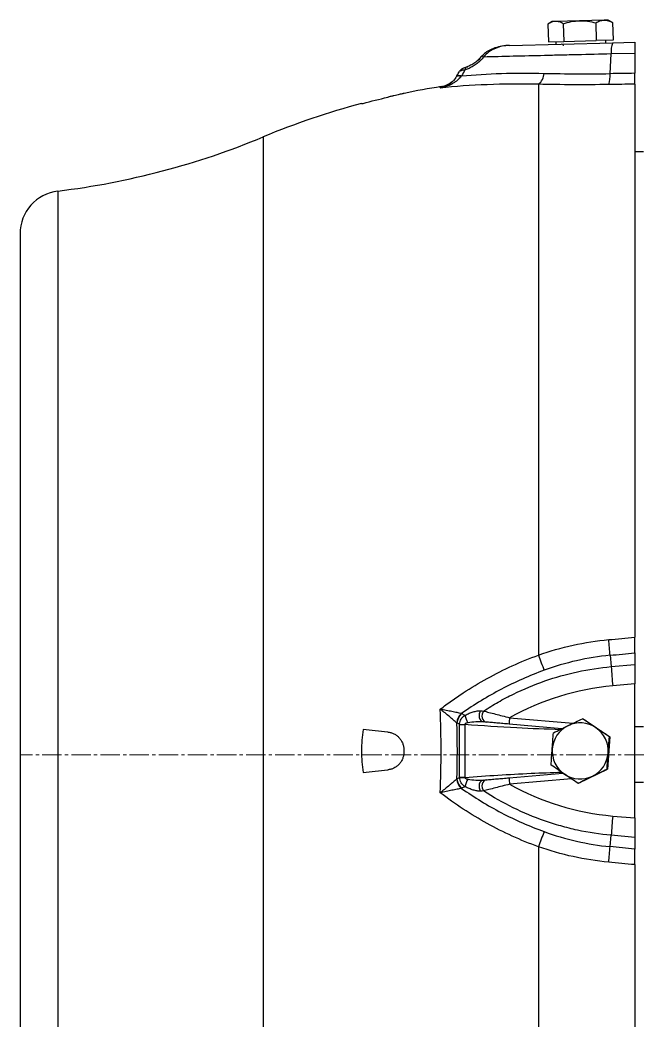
# Model space of a CAD drawing. Header units: millimetres. Extents: x -156567 to -12272, y -164292 to 1094.
# Drawn here: x -156542 to -156398.5, y -164103.2 to -163871.2 of the extents above; entities that cross this region are included whole.
import ezdxf

# ---------------------------------------------------------------- set-up
doc = ezdxf.new("R2010")
doc.units = ezdxf.units.MM
doc.header["$LTSCALE"] = 6
doc.header["$MEASUREMENT"] = 0
doc.linetypes.add('CENTER2', pattern=[1.125, 0.75, -0.125, 0.125, -0.125])
doc.layers.add('centre', color=7, linetype='CENTER2', lineweight=5)

# ---------------------------------------------------------------- blocks, each defined once
blk = doc.blocks.new('WEG W22 SIDE 1')
for p, q in [((-406.03, 170.12), (-407.02, 169.52)), ((-407.02, 169.52), (-406.91, 165.4)), ((-405.24, 170.15), (-406.03, 170.12)), ((-399.7, 170.29), (-405.24, 170.15)), ((-403.44, 169.61), (-403.33, 165.49)), ((-393.99, 170.44), (-399.7, 170.29)), ((-395.94, 169.81), (-395.83, 165.69)), ((-393.04, 170.47), (-393.99, 170.44)), ((-392.02, 169.91), (-393.04, 170.47)), ((-392.02, 169.91), (-392.12, 169.94)), ((-392.02, 169.91), (-391.91, 165.79)), ((-415.91, 164.56), (-391.99, 165.19)), ((-406.91, 165.4), (-403.33, 165.49)), ((-405.21, 165.44), (-405.19, 164.85)), ((-403.33, 165.49), (-395.83, 165.69)), ((-391.91, 165.79), (-395.83, 165.69)), ((-393.6, 165.15), (-393.61, 165.75)), ((-391.99, 165.19), (-386.9, 165.32)), ((-386.9, 165.32), (-386.9, 162.73)), ((-392.6, 158.02), (-392.33, 162.59)), ((-386.9, 162.73), (-392.33, 162.59)), ((-386.9, 162.73), (-386.9, 158.1)), ((-422.33, 162.17), (-423.04, 161.41)), ((-422.29, 162.13), (-422.99, 161.36)), ((-428.14, 157.46), (-428.09, 157.55)), ((-409.21, 155.55), (-409.21, 23.1)), ((-386.9, 155.58), (-386.9, 27.25)), ((-440.4, 153.44), (-440.4, 153.44)), ((-431.97, 154.68), (-431.78, 155.02)), ((-450.22, 151.11), (-449.88, 151.12)), ((-473, 143.35), (-473, -141.62)), ((-384.87, 139.85), (-386.9, 139.85)), ((-520.6, 130.79), (-520.6, -129.06)), ((-529.4, 120.86), (-529.4, -119.14)), ((-386.9, 23.61), (-386.9, 20.92)), ((-392.6, 23.06), (-392.33, 20.44)), ((-392.33, 20.44), (-386.9, 20.92)), ((-386.9, 20.92), (-386.9, 16.42)), ((-386.9, 16.42), (-391.99, 15.96)), ((-386.9, -14.69), (-386.9, 16.42)), ((-427.51, 6.99), (-426.25, 6.99)), ((-427.51, -5.26), (-427.51, 6.99)), ((-426.25, 6.99), (-426.25, -5.26)), ((-403.79, 6.02), (-416, 7.09)), ((-415.91, 8.58), (-401.17, 7.29)), ((-398.98, 8.35), (-398.87, 8.35)), ((-398.87, 8.35), (-392.66, 4.14)), ((-384.87, 6.47), (-386.9, 6.47)), ((-392.66, 4.14), (-393.2, -3.35)), ((-392.77, 4.14), (-392.66, 4.14)), ((-440.4, 1.08), (-440.4, 0.65)), ((-416, -5.36), (-403.54, -4.27)), ((-399.95, -6.62), (-393.2, -3.35)), ((-393.31, -3.35), (-393.2, -3.35)), ((-427.51, -5.26), (-426.25, -5.26)), ((-401.57, -5.6), (-415.91, -6.86)), ((-400.06, -6.62), (-399.95, -6.62)), ((-384.87, -6.47), (-386.9, -6.47)), ((-391.99, -14.23), (-386.9, -14.69)), ((-386.9, -14.69), (-386.9, -19.2)), ((-392.6, -21.34), (-392.33, -18.71)), ((-386.9, -19.2), (-392.33, -18.71)), ((-386.9, -19.2), (-386.9, -21.89)), ((-409.21, -21.37), (-409.21, -155.41)), ((-386.9, -25.52), (-386.9, -155.48))]:
    blk.add_line(p, q)
at = {"flags": 128}
for points in [[(-428.17, 157.41), (-428.12, 157.47), (-428.04, 157.51), (-427.93, 157.54), (-427.81, 157.56), (-427.66, 157.55), (-427.49, 157.53), (-427.29, 157.5), (-427.09, 157.44)], [(-428.11, 157.5), (-428.06, 157.56), (-427.99, 157.6), (-427.88, 157.63), (-427.76, 157.64), (-427.61, 157.63), (-427.44, 157.6), (-427.25, 157.56), (-427.04, 157.5)], [(-440.36, 153.45), (-440.37, 153.45), (-440.37, 153.45), (-440.38, 153.45), (-440.38, 153.44), (-440.39, 153.44), (-440.39, 153.44), (-440.4, 153.44), (-440.4, 153.44)], [(-422.61, 10.19), (-422.82, 9.85), (-422.95, 9.44), (-422.99, 9.01), (-422.94, 8.59), (-422.81, 8.22), (-422.59, 7.91), (-422.32, 7.71), (-422.01, 7.62)], [(-421.91, 10.13), (-422.12, 9.79), (-422.25, 9.39), (-422.3, 8.96), (-422.25, 8.54), (-422.11, 8.16), (-421.9, 7.85), (-421.63, 7.65), (-421.32, 7.56)], [(-422.01, -5.89), (-422.32, -5.98), (-422.59, -6.19), (-422.81, -6.49), (-422.94, -6.87), (-422.99, -7.29), (-422.95, -7.72), (-422.82, -8.12), (-422.61, -8.46)], [(-421.32, -5.83), (-421.63, -5.92), (-421.9, -6.13), (-422.11, -6.43), (-422.25, -6.81), (-422.3, -7.23), (-422.25, -7.66), (-422.12, -8.06), (-421.91, -8.4)]]:
    blk.add_lwpolyline(points, dxfattribs=at)
for centre, radius, start, end in [((-403.78, 164.48), 0.4, 1.5, 91.5), ((-386.54, 163.17), 5.82, 159.6561, 185.6672), ((-423.36, 160.4), 1.03, 43.341, 68.9116), ((-422.7, 161.13), 1.08, 43.3263, 68.1528), ((-425.57, 158.97), 0.673, 122.5865, 188.6716), ((-425.84, 159.12), 0.427, 46.8353, 104.4309), ((-411.51, 158.37), 3.64, 309.1435, 355.5668), ((-401.58, 157.84), 8.98, 344.8102, 1.1139), ((-432.59, 160.15), 5.2, 278.9869, 310.0924), ((-403.71, -22.78), 180, 98.9699, 101.7493), ((-403.71, -22.78), 180, 104.9746, 112.6396), ((-542.29, 309.48), 180, 276.9185, 292.6396), ((-519.4, 120.86), 10, 96.9185, 180), ((-572.2, 9.42), 180.11, 4.343, 5.4997), ((-282.52, 69.2), 134.82, 199.9978, 201.5933), ((-275.63, 26.9), 116.88, 183.1718, 185.3736), ((-424.43, 6.87), 3.77, 134.735, 172.2643), ((-424.39, 6.88), 3.76, 134.9385, 172.8396), ((-425.87, 43.03), 36.02, 267.3896, 269.3897), ((-422.44, 9.66), 3.83, 187.4852, 215.9193), ((-401.71, 6.96), 14.29, 173.4971, 179.5008), ((-399.53, 0.87), 6.5, 55.8456, 115.8646), ((-399.53, 0.86), 6.5, 115.8692, 175.8621), ((-399.54, 0.86), 6.5, 355.8548, 55.8429), ((-399.53, 0.86), 6.5, 175.8548, 235.8429), ((-399.54, 0.86), 6.5, 295.8692, 355.8621), ((-399.53, 0.86), 6.5, 235.8456, 295.8646), ((-424.43, -5.14), 3.77, 187.7357, 225.265), ((-424.39, -5.15), 3.76, 187.1604, 225.0615), ((-425.87, -41.31), 36.02, 90.6103, 92.6104), ((-422.44, -7.93), 3.83, 144.0807, 172.5148), ((-401.71, -5.24), 14.29, 180.4992, 186.5029), ((-275.63, -25.18), 116.88, 174.6264, 176.8282), ((-282.52, -67.47), 134.82, 158.4067, 160.0022), ((-572.2, -7.7), 180.11, 354.5003, 355.657)]:
    blk.add_arc(centre, radius, start, end)
for centre, major_axis, ratio, start_param, end_param in [((-998.32, 22.47), (1578.27, 72.42), 0.073883, 1.169597, 1.173515), ((-998.32, 38.09), (1578.27, 124.3), 0.042716, 5.102916, 5.106834), ((-386.6, -43.98), (60.19, 0), 0.999886, 1.660468, 2.079373), ((-386.6, 45.71), (60.19, 0), 0.999886, 4.203813, 4.622717), ((-998.32, -36.36), (1578.27, -124.3), 0.042716, 1.176352, 1.180269)]:
    blk.add_ellipse(centre, major_axis=major_axis, ratio=ratio, start_param=start_param, end_param=end_param)
for points, knots in [([(-405.24, 170.15), (-405.4, 170.14), (-405.55, 170.12), (-405.85, 170.06), (-406, 170.02), (-406.44, 169.86), (-406.73, 169.7), (-407.02, 169.52)], [0, 0, 0, 0, 0.25, 0.25, 0.5, 0.5, 1, 1, 1, 1]), ([(-403.44, 169.61), (-403.74, 169.78), (-404.04, 169.92), (-404.64, 170.11), (-404.94, 170.15), (-405.24, 170.15)], [0, 0, 0, 0, 0.5, 0.5, 1, 1, 1, 1]), ([(-403.44, 169.61), (-402.83, 169.8), (-402.21, 169.97), (-400.97, 170.2), (-400.34, 170.27), (-399.7, 170.29)], [0, 0, 0, 0, 0.5, 0.5, 1, 1, 1, 1]), ([(-399.7, 170.29), (-399.07, 170.31), (-398.43, 170.27), (-397.17, 170.1), (-396.55, 169.97), (-395.94, 169.81)], [0, 0, 0, 0, 0.5, 0.5, 1, 1, 1, 1]), ([(-395.94, 169.81), (-395.62, 169.99), (-395.3, 170.15), (-394.66, 170.37), (-394.33, 170.43), (-393.99, 170.44)], [0, 0, 0, 0, 0.5, 0.5, 1, 1, 1, 1]), ([(-393.99, 170.44), (-393.83, 170.44), (-393.66, 170.44), (-393.33, 170.39), (-393.16, 170.36), (-392.67, 170.22), (-392.34, 170.08), (-392.02, 169.91)], [0, 0, 0, 0, 0.25, 0.25, 0.5, 0.5, 1, 1, 1, 1]), ([(-415.93, 164.55), (-416.06, 164.55), (-416.79, 164.55), (-418.06, 164.36), (-419.62, 163.92), (-420.92, 163.28), (-421.81, 162.68), (-422.18, 162.23), (-422.27, 162.11)], [0, 0, 0, 0, 0.057022, 0.313639, 0.547256, 0.7523, 0.934996, 1, 1, 1, 1]), ([(-415.91, 164.56), (-416.48, 164.55), (-417.04, 164.49), (-418.14, 164.27), (-418.67, 164.11), (-419.71, 163.68), (-420.22, 163.41), (-421.14, 162.74), (-421.56, 162.34), (-421.91, 161.87)], [0, 0, 0, 0, 0.25, 0.25, 0.5, 0.5, 0.75, 0.75, 1, 1, 1, 1]), ([(-392.33, 162.59), (-394.97, 162.53), (-397.59, 162.46), (-401.47, 162.37), (-402.76, 162.34), (-405.31, 162.28), (-406.56, 162.25), (-410.28, 162.15), (-412.7, 162.1), (-417.4, 161.98), (-419.69, 161.93), (-421.91, 161.87)], [0, 0, 0, 0, 0.25, 0.25, 0.375, 0.375, 0.5, 0.5, 0.75, 0.75, 1, 1, 1, 1]), ([(-422.61, 161.11), (-422.87, 160.83), (-423.15, 160.59), (-423.73, 160.14), (-424.04, 159.93), (-424.66, 159.57), (-424.97, 159.4), (-425.6, 159.11), (-425.92, 158.98), (-426.24, 158.87)], [0, 0, 0, 0, 0.25, 0.25, 0.5, 0.5, 0.75, 0.75, 1, 1, 1, 1]), ([(-423, 161.38), (-423.11, 161.26), (-423.46, 160.87), (-424.22, 160.36), (-425.1, 159.85), (-425.69, 159.64), (-425.94, 159.55)], [0, 0, 0, 0, 0.13174, 0.421308, 0.746819, 1, 1, 1, 1]), ([(-426.24, 158.87), (-426.59, 158.83), (-426.9, 158.77), (-427.35, 158.65), (-427.49, 158.59), (-427.51, 158.54)], [0, 0, 0, 0, 0.5, 0.5, 1, 1, 1, 1]), ([(-425.94, 159.53), (-425.99, 159.52), (-426.24, 159.43), (-426.56, 159.29), (-426.8, 159.18), (-426.91, 159.13), (-427.01, 159.07), (-427.15, 158.97), (-427.33, 158.81), (-427.44, 158.65), (-427.5, 158.56)], [0, 0, 0, 0, 0.069938, 0.375803, 0.541044, 0.619525, 0.676835, 0.749515, 0.854524, 1, 1, 1, 1]), ([(-427.04, 157.5), (-424.07, 157.78), (-421, 157.97), (-414.61, 158.16), (-411.3, 158.17), (-407.87, 158.09)], [0, 0, 0, 0, 0.5, 0.5, 1, 1, 1, 1]), ([(-407.87, 158.09), (-405.4, 158.03), (-402.9, 158), (-397.81, 157.97), (-395.22, 157.98), (-392.6, 158.02)], [0, 0, 0, 0, 0.5, 0.5, 1, 1, 1, 1]), ([(-386.9, 155.58), (-386.9, 155.65), (-386.9, 155.75), (-386.9, 155.97), (-386.9, 156.05), (-386.9, 156.23), (-386.9, 156.43), (-386.9, 156.66), (-386.9, 156.91), (-386.9, 157.05), (-386.9, 157.47), (-386.9, 157.77), (-386.9, 158.1)], [0, 0, 0, 0, 0.25, 0.25, 0.375, 0.375, 0.5, 0.625, 0.625, 0.75, 0.75, 1, 1, 1, 1]), ([(-427.09, 157.44), (-427.38, 157.06), (-427.72, 156.72), (-428.27, 156.26), (-428.46, 156.12), (-428.86, 155.86), (-429.06, 155.73), (-429.69, 155.39), (-430.13, 155.19), (-430.81, 154.96), (-431.04, 154.89), (-431.39, 154.8), (-431.5, 154.78), (-431.74, 154.73), (-431.85, 154.7), (-431.97, 154.68)], [0, 0, 0, 0, 0.25, 0.25, 0.375, 0.375, 0.5, 0.5, 0.75, 0.75, 0.875, 0.875, 0.9375, 0.9375, 1, 1, 1, 1]), ([(-428.17, 157.41), (-428.39, 157.02), (-428.65, 156.69), (-429.07, 156.24), (-429.22, 156.1), (-429.52, 155.83), (-429.68, 155.71), (-430.17, 155.37), (-430.52, 155.18), (-431.05, 154.95), (-431.23, 154.89), (-431.51, 154.8), (-431.6, 154.77), (-431.78, 154.72), (-431.88, 154.7), (-431.97, 154.68)], [0, 0, 0, 0, 0.25, 0.25, 0.375, 0.375, 0.5, 0.5, 0.75, 0.75, 0.875, 0.875, 0.9375, 0.9375, 1, 1, 1, 1]), ([(-409.21, 155.55), (-413.34, 155.63), (-417.29, 155.61), (-424.88, 155.32), (-428.51, 155.07), (-431.97, 154.68)], [0, 0, 0, 0, 0.5, 0.5, 1, 1, 1, 1]), ([(-392.92, 155.49), (-395.71, 155.45), (-398.46, 155.44), (-403.89, 155.46), (-406.57, 155.49), (-409.21, 155.55)], [0, 0, 0, 0, 0.5, 0.5, 1, 1, 1, 1]), ([(-440.4, 153.44), (-440.4, 153.44), (-440.42, 153.43), (-440.52, 153.41), (-440.59, 153.39), (-440.78, 153.35), (-440.89, 153.32), (-441.16, 153.26), (-441.32, 153.22), (-441.67, 153.14), (-441.86, 153.09), (-442.26, 153), (-442.48, 152.95), (-442.93, 152.84), (-443.17, 152.78), (-443.66, 152.67), (-443.91, 152.61), (-444.16, 152.55)], [0, 0, 0, 0, 0.125, 0.125, 0.25, 0.25, 0.375, 0.375, 0.5, 0.5, 0.625, 0.625, 0.75, 0.75, 0.875, 0.875, 1, 1, 1, 1]), ([(-409.21, 23.1), (-406.57, 24.03), (-403.89, 24.79), (-398.46, 25.99), (-395.71, 26.42), (-392.92, 26.69)], [0, 0, 0, 0, 0.5, 0.5, 1, 1, 1, 1]), ([(-386.9, 23.61), (-386.9, 23.81), (-386.9, 24.04), (-386.9, 24.55), (-386.9, 24.84), (-386.9, 25.46), (-386.9, 25.8), (-386.9, 26.5), (-386.9, 26.87), (-386.9, 27.25)], [0, 0, 0, 0, 0.25, 0.25, 0.5, 0.5, 0.75, 0.75, 1, 1, 1, 1]), ([(-431.97, 10.55), (-431.11, 11.22), (-430.23, 11.87), (-428.45, 13.14), (-427.56, 13.75), (-424.83, 15.54), (-422.97, 16.66), (-417.28, 19.8), (-413.33, 21.6), (-409.21, 23.1)], [0, 0, 0, 0, 0.125, 0.125, 0.25, 0.25, 0.5, 0.5, 1, 1, 1, 1]), ([(-392.6, 23.06), (-395.22, 22.81), (-397.81, 22.39), (-402.9, 21.23), (-405.4, 20.49), (-407.87, 19.59)], [0, 0, 0, 0, 0.5, 0.5, 1, 1, 1, 1]), ([(-407.87, 19.59), (-411.3, 18.34), (-414.61, 16.87), (-421, 13.51), (-424.08, 11.63), (-427.04, 9.54)], [0, 0, 0, 0, 0.5, 0.5, 1, 1, 1, 1]), ([(-421.91, 10.13), (-420.81, 10.86), (-419.68, 11.55), (-417.38, 12.86), (-416.2, 13.48), (-412.64, 15.23), (-410.22, 16.24), (-405.27, 17.97), (-402.75, 18.68), (-397.6, 19.79), (-394.97, 20.2), (-392.33, 20.44)], [0, 0, 0, 0, 0.125, 0.125, 0.25, 0.25, 0.5, 0.5, 0.75, 0.75, 1, 1, 1, 1]), ([(-427.09, 9.54), (-427.38, 9.61), (-427.72, 9.67), (-428.46, 9.83), (-428.86, 9.91), (-429.7, 10.08), (-430.13, 10.17), (-430.81, 10.31), (-431.04, 10.36), (-431.39, 10.43), (-431.5, 10.45), (-431.74, 10.5), (-431.85, 10.53), (-431.97, 10.55)], [0, 0, 0, 0, 0.25, 0.25, 0.5, 0.5, 0.75, 0.75, 0.875, 0.875, 0.9375, 0.9375, 1, 1, 1, 1]), ([(-431.97, -8.82), (-431.84, -5.6), (-431.78, -2.37), (-431.78, 4.1), (-431.84, 7.33), (-431.97, 10.55)], [0, 0, 0, 0, 0.5, 0.5, 1, 1, 1, 1]), ([(-428.17, 7.37), (-428.39, 7.57), (-428.65, 7.8), (-429.21, 8.29), (-429.52, 8.55), (-430.17, 9.1), (-430.52, 9.38), (-431.05, 9.82), (-431.23, 9.96), (-431.51, 10.18), (-431.6, 10.26), (-431.78, 10.4), (-431.88, 10.48), (-431.97, 10.55)], [0, 0, 0, 0, 0.25, 0.25, 0.5, 0.5, 0.75, 0.75, 0.875, 0.875, 0.9375, 0.9375, 1, 1, 1, 1]), ([(-426.24, 9.16), (-425.92, 9.32), (-425.6, 9.47), (-424.98, 9.72), (-424.66, 9.83), (-424.04, 10.02), (-423.74, 10.09), (-423.15, 10.18), (-422.87, 10.21), (-422.61, 10.19)], [0, 0, 0, 0, 0.25, 0.25, 0.5, 0.5, 0.75, 0.75, 1, 1, 1, 1]), ([(-421.91, 10.13), (-421.57, 10.04), (-421.14, 9.93), (-420.23, 9.69), (-419.72, 9.56), (-418.68, 9.3), (-418.14, 9.16), (-417.04, 8.87), (-416.48, 8.73), (-415.91, 8.58)], [0, 0, 0, 0, 0.25, 0.25, 0.5, 0.5, 0.75, 0.75, 1, 1, 1, 1]), ([(-427.51, 7.05), (-427.49, 7.48), (-427.35, 7.89), (-427.01, 8.43), (-426.88, 8.6), (-426.58, 8.9), (-426.41, 9.04), (-426.24, 9.16)], [0, 0, 0, 0, 0.5, 0.5, 0.75, 0.75, 1, 1, 1, 1]), ([(-425.54, 7.41), (-425.69, 7.39), (-425.83, 7.36), (-426.03, 7.28), (-426.1, 7.25), (-426.19, 7.18), (-426.21, 7.15), (-426.25, 7.09), (-426.26, 7.05), (-426.26, 7.02)], [0, 0, 0, 0, 0.5, 0.5, 0.75, 0.75, 0.875, 0.875, 1, 1, 1, 1]), ([(-426.26, 7.02), (-426.26, 7.01), (-426.25, 7), (-426.25, 6.99), (-426.25, 6.99), (-426.25, 6.99), (-426.25, 6.99)], [0, 0, 0, 0, 0.00002397473, 0.00002397473, 0.00002397473, 0.00002403473, 0.00002403473, 0.00002403473, 0.00002403473]), ([(-404.08, 5.8), (-407.46, 5.92), (-414.86, 6.17), (-422.24, 6.7), (-426.25, 6.99)], [0, 0, 0, 0, 0.456636, 1, 1, 1, 1]), ([(-422.01, 7.62), (-422.29, 7.64), (-422.58, 7.65), (-423.17, 7.64), (-423.46, 7.63), (-424.35, 7.57), (-424.95, 7.51), (-425.54, 7.41)], [0, 0, 0, 0, 0.25, 0.25, 0.5, 0.5, 1, 1, 1, 1]), ([(-416, 7.09), (-416.49, 7.13), (-416.97, 7.17), (-417.92, 7.26), (-418.38, 7.3), (-419.3, 7.38), (-419.75, 7.42), (-420.6, 7.49), (-420.99, 7.53), (-421.32, 7.56)], [0, 0, 0, 0, 0.25, 0.25, 0.5, 0.5, 0.75, 0.75, 1, 1, 1, 1]), ([(-402.37, 6.71), (-401.8, 6.99), (-401.22, 7.27), (-400.08, 7.82), (-399.53, 8.08), (-398.98, 8.35)], [0, 0, 0, 0, 0.5, 0.5, 1, 1, 1, 1]), ([(-395.89, 6.24), (-396.15, 6.42), (-396.41, 6.6), (-396.94, 6.96), (-397.2, 7.13), (-397.97, 7.66), (-398.47, 8.01), (-398.98, 8.35)], [0, 0, 0, 0, 0.25, 0.25, 0.5, 0.5, 1, 1, 1, 1]), ([(-444.16, 5.26), (-443.91, 5.23), (-443.66, 5.18), (-443.18, 5.04), (-442.94, 4.95), (-442.48, 4.72), (-442.27, 4.58), (-441.86, 4.28), (-441.67, 4.1), (-441.32, 3.72), (-441.17, 3.52), (-440.9, 3.08), (-440.78, 2.85), (-440.59, 2.36), (-440.52, 2.12), (-440.42, 1.61), (-440.4, 1.34), (-440.4, 1.08)], [0, 0, 0, 0, 0.125, 0.125, 0.25, 0.25, 0.375, 0.375, 0.5, 0.5, 0.625, 0.625, 0.75, 0.75, 0.875, 0.875, 1, 1, 1, 1]), ([(-406.01, 1.33), (-405.99, 1.65), (-405.97, 1.97), (-405.92, 2.6), (-405.9, 2.91), (-405.83, 3.85), (-405.78, 4.47), (-405.73, 5.08)], [0, 0, 0, 0, 0.25, 0.25, 0.5, 0.5, 1, 1, 1, 1]), ([(-405.73, 5.08), (-405.18, 5.34), (-404.63, 5.61), (-403.5, 6.16), (-402.94, 6.44), (-402.37, 6.71)], [0, 0, 0, 0, 0.5, 0.5, 1, 1, 1, 1]), ([(-392.77, 4.14), (-393.28, 4.48), (-393.79, 4.83), (-394.83, 5.53), (-395.36, 5.88), (-395.89, 6.24)], [0, 0, 0, 0, 0.5, 0.5, 1, 1, 1, 1]), ([(-393.05, 0.39), (-393.03, 0.71), (-393.01, 1.03), (-392.96, 1.66), (-392.94, 1.98), (-392.86, 2.91), (-392.82, 3.53), (-392.77, 4.14)], [0, 0, 0, 0, 0.25, 0.25, 0.5, 0.5, 1, 1, 1, 1]), ([(-440.4, 0.65), (-440.4, 0.38), (-440.42, 0.13), (-440.52, -0.38), (-440.59, -0.63), (-440.78, -1.12), (-440.89, -1.35), (-441.16, -1.79), (-441.32, -1.99), (-441.67, -2.37), (-441.86, -2.54), (-442.26, -2.85), (-442.48, -2.99), (-442.93, -3.22), (-443.17, -3.31), (-443.66, -3.46), (-443.91, -3.51), (-444.16, -3.53)], [0, 0, 0, 0, 0.125, 0.125, 0.25, 0.25, 0.375, 0.375, 0.5, 0.5, 0.625, 0.625, 0.75, 0.75, 0.875, 0.875, 1, 1, 1, 1]), ([(-406.27, -2.41), (-406.23, -1.8), (-406.19, -1.18), (-406.11, 0.07), (-406.06, 0.7), (-406.01, 1.33)], [0, 0, 0, 0, 0.5, 0.5, 1, 1, 1, 1]), ([(-393.31, -3.35), (-393.27, -2.74), (-393.23, -2.12), (-393.14, -0.87), (-393.1, -0.24), (-393.05, 0.39)], [0, 0, 0, 0, 0.5, 0.5, 1, 1, 1, 1]), ([(-426.25, -5.26), (-421.15, -4.91), (-413.68, -4.39), (-406.21, -4.14), (-403.86, -4.06)], [0, 0, 0, 0, 0.684765, 1, 1, 1, 1]), ([(-403.18, -4.52), (-403.44, -4.34), (-403.71, -4.16), (-404.23, -3.8), (-404.49, -3.63), (-405.26, -3.1), (-405.77, -2.75), (-406.27, -2.41)], [0, 0, 0, 0, 0.25, 0.25, 0.5, 0.5, 1, 1, 1, 1]), ([(-400.06, -6.62), (-400.57, -6.28), (-401.09, -5.93), (-402.13, -5.23), (-402.65, -4.88), (-403.18, -4.52)], [0, 0, 0, 0, 0.5, 0.5, 1, 1, 1, 1]), ([(-396.7, -4.99), (-396.13, -4.71), (-395.55, -4.43), (-394.42, -3.88), (-393.86, -3.61), (-393.31, -3.35)], [0, 0, 0, 0, 0.5, 0.5, 1, 1, 1, 1]), ([(-428.17, -5.65), (-428.39, -5.85), (-428.65, -6.07), (-429.07, -6.44), (-429.22, -6.56), (-429.52, -6.83), (-429.68, -6.96), (-430.17, -7.37), (-430.52, -7.65), (-431.05, -8.09), (-431.23, -8.23), (-431.51, -8.45), (-431.6, -8.53), (-431.78, -8.68), (-431.88, -8.75), (-431.97, -8.82)], [0, 0, 0, 0, 0.25, 0.25, 0.375, 0.375, 0.5, 0.5, 0.75, 0.75, 0.875, 0.875, 0.9375, 0.9375, 1, 1, 1, 1]), ([(-426.24, -7.43), (-426.59, -7.19), (-426.9, -6.89), (-427.35, -6.17), (-427.49, -5.75), (-427.51, -5.32)], [0, 0, 0, 0, 0.5, 0.5, 1, 1, 1, 1]), ([(-426.25, -5.26), (-426.25, -5.26), (-426.25, -5.26), (-426.25, -5.26), (-426.25, -5.27), (-426.26, -5.28), (-426.26, -5.29)], [-0.00000006, -0.00000006, -0.00000006, -0.00000006, 0, 0, 0, 0.00002397473, 0.00002397473, 0.00002397473, 0.00002397473]), ([(-426.26, -5.29), (-426.26, -5.33), (-426.25, -5.36), (-426.21, -5.43), (-426.19, -5.45), (-426.1, -5.52), (-426.03, -5.55), (-425.83, -5.63), (-425.69, -5.66), (-425.54, -5.68)], [0, 0, 0, 0, 0.125, 0.125, 0.25, 0.25, 0.5, 0.5, 1, 1, 1, 1]), ([(-425.54, -5.68), (-424.95, -5.78), (-424.35, -5.85), (-423.46, -5.9), (-423.16, -5.92), (-422.58, -5.92), (-422.29, -5.92), (-422.01, -5.89)], [0, 0, 0, 0, 0.5, 0.5, 0.75, 0.75, 1, 1, 1, 1]), ([(-415.91, -6.86), (-416.48, -7), (-417.04, -7.15), (-418.14, -7.43), (-418.67, -7.57), (-419.71, -7.84), (-420.22, -7.97), (-421.14, -8.2), (-421.56, -8.31), (-421.91, -8.4)], [0, 0, 0, 0, 0.25, 0.25, 0.5, 0.5, 0.75, 0.75, 1, 1, 1, 1]), ([(-421.32, -5.83), (-420.99, -5.8), (-420.6, -5.77), (-419.75, -5.69), (-419.3, -5.65), (-418.38, -5.57), (-417.92, -5.53), (-416.97, -5.45), (-416.49, -5.4), (-416, -5.36)], [0, 0, 0, 0, 0.25, 0.25, 0.5, 0.5, 0.75, 0.75, 1, 1, 1, 1]), ([(-400.06, -6.62), (-399.52, -6.36), (-398.96, -6.08), (-397.84, -5.54), (-397.27, -5.26), (-396.7, -4.99)], [0, 0, 0, 0, 0.5, 0.5, 1, 1, 1, 1]), ([(-427.09, -7.82), (-427.38, -7.88), (-427.72, -7.95), (-428.27, -8.06), (-428.46, -8.1), (-428.86, -8.18), (-429.06, -8.23), (-429.69, -8.36), (-430.13, -8.44), (-430.81, -8.58), (-431.04, -8.63), (-431.39, -8.7), (-431.5, -8.73), (-431.74, -8.78), (-431.85, -8.8), (-431.97, -8.82)], [0, 0, 0, 0, 0.25, 0.25, 0.375, 0.375, 0.5, 0.5, 0.75, 0.75, 0.875, 0.875, 0.9375, 0.9375, 1, 1, 1, 1]), ([(-409.21, -21.37), (-413.34, -19.87), (-417.29, -18.07), (-424.88, -13.88), (-428.51, -11.5), (-431.97, -8.82)], [0, 0, 0, 0, 0.5, 0.5, 1, 1, 1, 1]), ([(-427.04, -7.81), (-424.07, -9.9), (-421, -11.79), (-414.61, -15.14), (-411.3, -16.61), (-407.87, -17.86)], [0, 0, 0, 0, 0.5, 0.5, 1, 1, 1, 1]), ([(-422.61, -8.46), (-422.87, -8.48), (-423.15, -8.46), (-423.73, -8.36), (-424.04, -8.29), (-424.66, -8.11), (-424.97, -8), (-425.6, -7.74), (-425.92, -7.6), (-426.24, -7.43)], [0, 0, 0, 0, 0.25, 0.25, 0.5, 0.5, 0.75, 0.75, 1, 1, 1, 1]), ([(-392.33, -18.71), (-394.97, -18.47), (-397.59, -18.07), (-401.47, -17.23), (-402.76, -16.9), (-405.31, -16.19), (-406.56, -15.79), (-410.28, -14.49), (-412.7, -13.48), (-417.4, -11.16), (-419.69, -9.86), (-421.91, -8.4)], [0, 0, 0, 0, 0.25, 0.25, 0.375, 0.375, 0.5, 0.5, 0.75, 0.75, 1, 1, 1, 1]), ([(-407.87, -17.86), (-405.4, -18.76), (-402.9, -19.5), (-397.81, -20.67), (-395.22, -21.08), (-392.6, -21.34)], [0, 0, 0, 0, 0.5, 0.5, 1, 1, 1, 1]), ([(-392.92, -24.96), (-395.71, -24.7), (-398.46, -24.26), (-403.89, -23.07), (-406.57, -22.3), (-409.21, -21.37)], [0, 0, 0, 0, 0.5, 0.5, 1, 1, 1, 1]), ([(-386.9, -25.52), (-386.9, -25.14), (-386.9, -24.77), (-386.9, -24.07), (-386.9, -23.74), (-386.9, -23.27), (-386.9, -23.12), (-386.9, -22.83), (-386.9, -22.69), (-386.9, -22.31), (-386.9, -22.08), (-386.9, -21.89)], [0, 0, 0, 0, 0.25, 0.25, 0.5, 0.5, 0.625, 0.625, 0.75, 0.75, 1, 1, 1, 1])]:
    blk.add_open_spline(points, degree=3, knots=knots)
for points in [[(-421.91, 161.87), (-422.15, 161.62), (-422.38, 161.36), (-422.61, 161.11)], [(-428.11, 157.5), (-427.91, 157.85), (-427.71, 158.2), (-427.51, 158.54)], [(-426.24, 158.87), (-426.51, 158.41), (-426.77, 157.96), (-427.04, 157.5)], [(-428.17, 157.41), (-428.15, 157.44), (-428.13, 157.47), (-428.11, 157.5)], [(-427.04, 157.5), (-427.05, 157.48), (-427.07, 157.46), (-427.09, 157.44)], [(-386.9, 155.58), (-388.91, 155.55), (-390.91, 155.52), (-392.92, 155.49)], [(-449.88, 151.12), (-447.98, 151.63), (-446.08, 152.1), (-444.16, 152.55)], [(-392.92, 26.69), (-390.91, 26.87), (-388.91, 27.06), (-386.9, 27.25)], [(-427.09, 9.54), (-427.07, 9.54), (-427.05, 9.54), (-427.04, 9.54)], [(-427.04, 9.54), (-426.77, 9.41), (-426.51, 9.28), (-426.24, 9.16)], [(-422.61, 10.19), (-422.38, 10.17), (-422.15, 10.15), (-421.91, 10.13)], [(-428.17, 7.37), (-428.06, 3.04), (-428.06, -1.31), (-428.17, -5.65)], [(-428.11, 7.35), (-428.13, 7.35), (-428.15, 7.36), (-428.17, 7.37)], [(-427.51, 7.05), (-427.71, 7.15), (-427.91, 7.25), (-428.11, 7.35)], [(-427.51, 6.99), (-427.51, 7.01), (-427.51, 7.03), (-427.51, 7.05)], [(-421.32, 7.56), (-421.55, 7.58), (-421.78, 7.6), (-422.01, 7.62)], [(-449.88, 5.86), (-450.11, 4.19), (-450.34, 0.86), (-450.11, -2.47), (-449.88, -4.13)], [(-444.16, 5.26), (-446.08, 5.46), (-447.98, 5.66), (-449.88, 5.86)], [(-449.88, -4.13), (-447.98, -3.93), (-446.08, -3.73), (-444.16, -3.53)], [(-428.17, -5.65), (-428.15, -5.64), (-428.13, -5.63), (-428.11, -5.62)], [(-428.11, -5.62), (-427.91, -5.52), (-427.71, -5.42), (-427.51, -5.32)], [(-427.51, -5.32), (-427.51, -5.3), (-427.51, -5.28), (-427.51, -5.26)], [(-422.01, -5.89), (-421.78, -5.87), (-421.55, -5.85), (-421.32, -5.83)], [(-427.04, -7.81), (-427.05, -7.81), (-427.07, -7.81), (-427.09, -7.82)], [(-426.24, -7.43), (-426.51, -7.56), (-426.77, -7.68), (-427.04, -7.81)], [(-421.91, -8.4), (-422.15, -8.42), (-422.38, -8.44), (-422.61, -8.46)], [(-386.9, -25.52), (-388.91, -25.33), (-390.91, -25.15), (-392.92, -24.96)]]:
    blk.add_open_spline(points, degree=3)
at = {"layer": 'centre'}
blk.add_lwpolyline([(0, 0), (-529.4, 0)], dxfattribs=at)

msp = doc.modelspace()

# ---------------------------------------------------------------- block references
msp.add_blockref('WEG W22 SIDE 1', (-156012.59, -164041.66))

doc.saveas('drawing.dxf')
